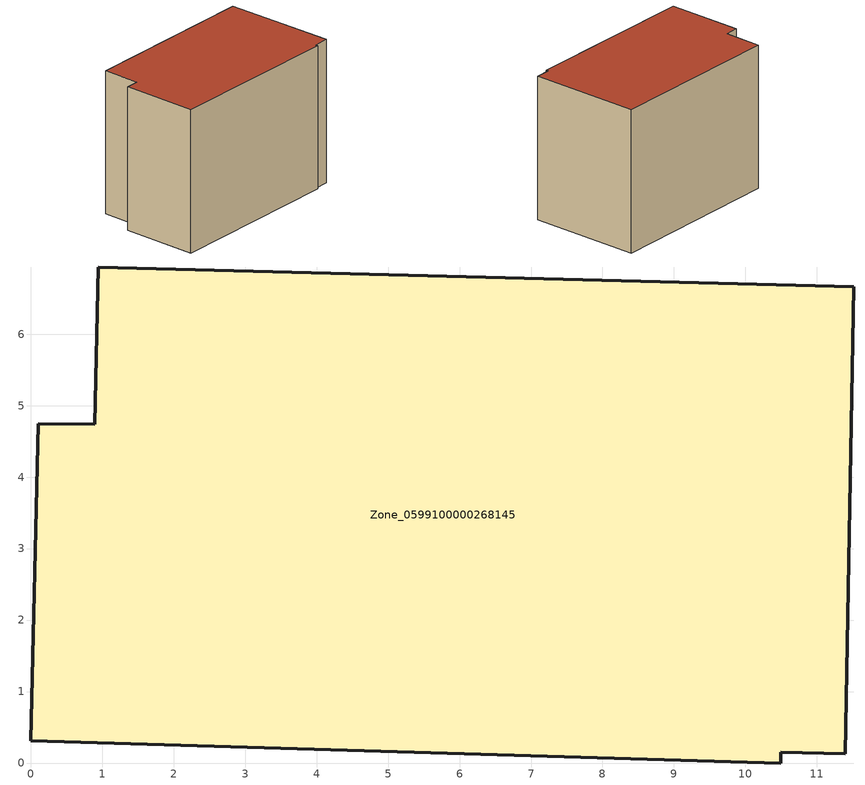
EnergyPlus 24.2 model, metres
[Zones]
Zone_0599100000268145
 floor ground (C_G): 10.49,0 0,0.31 0.11,4.75 0.9,4.74 0.95,6.94 11.52,6.66 11.4,0.13 10.5,0.15 z0
 wall outside (C_F): 0.9,4.74 0.11,4.75 0,0.31 10.49,0 10.5,0.15 11.4,0.13 11.52,6.66 0.95,6.94 0.9,4.74 z0:8.51
 roof outside (C_R): 11.52,6.66 0.95,6.94 0.9,4.74 0.11,4.75 0,0.31 10.49,0 10.5,0.15 11.4,0.13 z8.51
[BUILDING]
Pand.0599100000268145: North Axis=0; Terrain=City; Loads Convergence Tolerance Value=0.04; Temperature Convergence Tolerance Value=0.4; Solar Distribution=FullExterior; Maximum Number of Warmup Days=25; Minimum Number of Warmup Days=1
[Site:Location]
Rotterdam.The.Hague.AP_ZH_NLD Design_Conditions: Latitude=51.96; Longitude=4.45; Time Zone=1; Elevation=-4.5
[SITE:GROUNDTEMPERATURE:BUILDINGSURFACE]
18, 18, 18, 18, 18, 18, 18, 18, 18, 18, 18, 18
[MATERIAL] Thermal Absorptance=0.9; Solar Absorptance=0.7; Visible Absorptance=0.7
Name | Roughness | Thickness | Conductivity | Density | Specific Heat
G.TI.1946-1964 | MediumSmooth | 0.15 | 1 | 540 | 1210
F.TI.1946-1964 | Rough | 0.3 | 0.857143 | 1920 | 840
R.TI.1946-1964 | MediumRough | 0.2 | 0.277778 | 1500 | 1000
[CONSTRUCTION]
C_G: G.TI.1946-1964
C_F: F.TI.1946-1964
C_R: R.TI.1946-1964
[ZONE]
Zone_0599100000268145: Type=1; Multiplier=1; Ceiling Height=Autocalculate; Volume=Autocalculate; Floor Area=autocalculate; Part of Total Floor Area=Yes
[ZONEINFILTRATION:DESIGNFLOWRATE]
Infil_Zone_0599100000268145: Zone or ZoneList or Space or SpaceList=Zone_0599100000268145; Schedule=AlwaysOn; Design Flow Rate Calculation Method=Flow/Area; Flow Rate per Floor Area=0.003; Constant Term Coefficient=1; Temperature Term Coefficient=0; Velocity Term Coefficient=0; Velocity Squared Term Coefficient=0
[HVACTEMPLATE:ZONE:IDEALLOADSAIRSYSTEM]
Zone_0599100000268145: Maximum Heating Supply Air Temperature=50; Minimum Cooling Supply Air Temperature=13; Maximum Heating Supply Air Humidity Ratio=0.0156; Minimum Cooling Supply Air Humidity Ratio=0.0077; Heating Limit=NoLimit; Cooling Limit=NoLimit; Dehumidification Control Type=ConstantSensibleHeatRatio; Cooling Sensible Heat Ratio=0.7; Dehumidification Setpoint=60; Humidification Control Type=None; Humidification Setpoint=30; Outdoor Air Method=None; Outdoor Air Flow Rate per Person=0.00944; Outdoor Air Flow Rate per Zone Floor Area=0; Outdoor Air Flow Rate per Zone=0; Demand Controlled Ventilation Type=None; Outdoor Air Economizer Type=NoEconomizer; Heat Recovery Type=None; Sensible Heat Recovery Effectiveness=0.7; Latent Heat Recovery Effectiveness=0.65
[ZONECONTROL:THERMOSTAT]
ThermostatControl_Zone_0599100000268145: Zone or ZoneList=Zone_0599100000268145; Control Type Schedule=DualSetpointControlType; Control 1=Thermostat_Zone_0599100000268145; Temperature Difference Between Cutout And Setpoint=0
[THERMOSTATSETPOINT:DUALSETPOINT]
Thermostat_Zone_0599100000268145: Heating Setpoint Temperature Schedule=HeatingSetpoint_Zone_0599100000268145; Cooling Setpoint Temperature Schedule=CoolingSetpoint_Zone_0599100000268145
[SCHEDULE:COMPACT]
HeatingSetpoint_Zone_0599100000268145: Through: 12/31, For: AllDays, Until: 24:00, 21
CoolingSetpoint_Zone_0599100000268145: Through: 12/31, For: AllDays, Until: 24:00, 24
DualSetpointControlType: Through: 12/31, For: AllDays, Until: 24:00, 4
AlwaysOn: Through: 12/31, For: AllDays, Until: 24:00, 1
